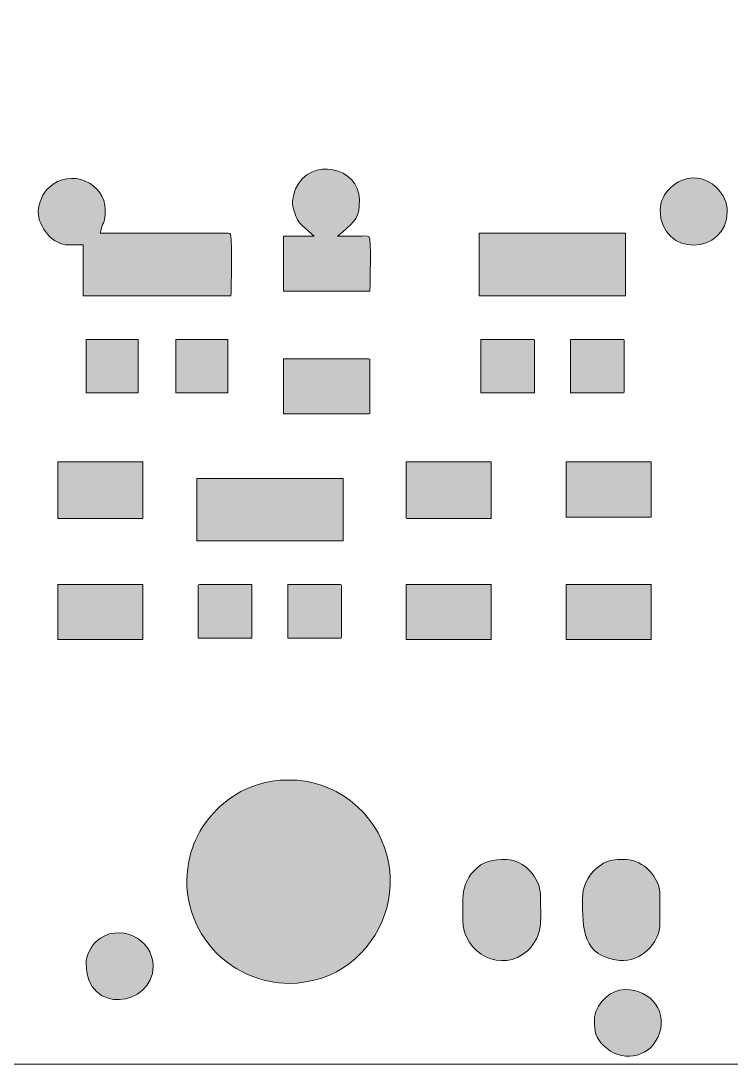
# Model space of a CAD drawing. Header units: centimetres. Extents: x 25 to 35.8, y -8.7 to 7.3.
# Drawn here: x 26.825 to 28.333, y -0.151 to 2.065 of the extents above; entities that cross this region are included whole.
import ezdxf

# ---------------------------------------------------------------- set-up
doc = ezdxf.new("R2010")
doc.units = ezdxf.units.CM
doc.header["$MEASUREMENT"] = 0
doc.layers.add('Layer 1', color=7, linetype='Continuous')

msp = doc.modelspace()

# ---------------------------------------------------------------- hatches: boundary and pattern name
at = {"layer": 'Layer 1', "true_color": 0x373435}
h = msp.add_hatch(color=250, dxfattribs=at)
edge = h.paths.add_edge_path()
edge.add_spline(control_points=[(27.38269, 1.60768), (27.38269, 1.60768), (27.38269, 1.4907), (27.38269, 1.4907), (27.38269, 1.4907), (27.56179, 1.4907), (27.56179, 1.4907), (27.56243, 1.4907), (27.56525, 1.49078), (27.56576, 1.49125), (27.56623, 1.49176), (27.56631, 1.49458), (27.56631, 1.49522), (27.56631, 1.50351), (27.56985, 1.60338), (27.56431, 1.6073), (27.56203, 1.60892), (27.54919, 1.60792), (27.54618, 1.60787), (27.53445, 1.60768), (27.52273, 1.60768), (27.511, 1.60768), (27.511, 1.60768), (27.49763, 1.60768), (27.49763, 1.60768), (27.49763, 1.60768), (27.50772, 1.61645), (27.50772, 1.61645), (27.53598, 1.64102), (27.54409, 1.64616), (27.54409, 1.6857), (27.54409, 1.75417), (27.43932, 1.77849), (27.40856, 1.70821), (27.40578, 1.70186), (27.40174, 1.68621), (27.40174, 1.67935), (27.40174, 1.67108), (27.40854, 1.64982), (27.41262, 1.64252), (27.41625, 1.63604), (27.41789, 1.63477), (27.42298, 1.62977), (27.42298, 1.62977), (27.44808, 1.60768), (27.44808, 1.60768), (27.44808, 1.60768), (27.38269, 1.60768), (27.38269, 1.60768)], knot_values=[0, 0, 0, 0, 0.0625, 0.0625, 0.0625, 0.125, 0.125, 0.125, 0.1875, 0.1875, 0.1875, 0.25, 0.25, 0.25, 0.3125, 0.3125, 0.3125, 0.375, 0.375, 0.375, 0.4375, 0.4375, 0.4375, 0.5, 0.5, 0.5, 0.5625, 0.5625, 0.5625, 0.625, 0.625, 0.625, 0.6875, 0.6875, 0.6875, 0.75, 0.75, 0.75, 0.8125, 0.8125, 0.8125, 0.875, 0.875, 0.875, 0.9375, 0.9375, 0.9375, 1, 1, 1, 1], degree=3, periodic=1)
h = msp.add_hatch(color=250, dxfattribs=at)
edge = h.paths.add_edge_path()
edge.add_spline(control_points=[(26.95737, 1.48118), (26.95737, 1.48118), (27.27121, 1.48118), (27.27121, 1.48118), (27.27184, 1.50659), (27.27517, 1.60871), (27.26903, 1.61315), (27.26628, 1.61514), (27.25442, 1.61427), (27.25092, 1.61422), (27.25092, 1.61422), (26.99368, 1.61403), (26.99368, 1.61403), (26.99368, 1.61403), (26.99511, 1.62017), (26.99511, 1.62017), (27.00034, 1.64256), (27.00451, 1.63448), (27.00451, 1.66348), (27.00451, 1.72101), (26.93054, 1.75351), (26.88506, 1.71147), (26.87224, 1.69961), (26.86215, 1.67779), (26.86215, 1.6603), (26.86215, 1.62692), (26.89201, 1.58911), (26.92698, 1.58911), (26.92698, 1.58911), (26.95737, 1.58911), (26.95737, 1.58911), (26.95737, 1.58911), (26.95737, 1.48118), (26.95737, 1.48118)], knot_values=[0, 0, 0, 0, 0.0909091, 0.0909091, 0.0909091, 0.1818182, 0.1818182, 0.1818182, 0.2727273, 0.2727273, 0.2727273, 0.3636364, 0.3636364, 0.3636364, 0.4545455, 0.4545455, 0.4545455, 0.5454545, 0.5454545, 0.5454545, 0.6363636, 0.6363636, 0.6363636, 0.7272727, 0.7272727, 0.7272727, 0.8181818, 0.8181818, 0.8181818, 0.9090909, 0.9090909, 0.9090909, 1, 1, 1, 1], degree=3, periodic=1)
h = msp.add_hatch(color=250, dxfattribs=at)
edge = h.paths.add_edge_path()
edge.add_spline(control_points=[(28.18255, 1.66348), (28.18255, 1.56137), (28.3249, 1.56806), (28.3249, 1.6603), (28.3249, 1.69748), (28.29089, 1.73149), (28.25373, 1.73149), (28.21826, 1.73149), (28.18255, 1.69975), (28.18255, 1.66348)], knot_values=[0, 0, 0, 0, 0.3333333, 0.3333333, 0.3333333, 0.6666667, 0.6666667, 0.6666667, 1, 1, 1, 1], degree=3, periodic=1)
h = msp.add_hatch(color=250, dxfattribs=at)
edge = h.paths.add_edge_path()
edge.add_spline(control_points=[(27.79849, 1.48118), (27.79849, 1.48118), (28.10907, 1.48118), (28.10907, 1.48118), (28.10907, 1.48118), (28.10907, 1.61403), (28.10907, 1.61403), (28.10907, 1.61403), (27.79849, 1.61403), (27.79849, 1.61403), (27.79849, 1.61403), (27.79849, 1.48118), (27.79849, 1.48118)], knot_values=[0, 0, 0, 0, 0.25, 0.25, 0.25, 0.5, 0.5, 0.5, 0.75, 0.75, 0.75, 1, 1, 1, 1], degree=3, periodic=1)
h = msp.add_hatch(color=250, dxfattribs=at)
edge = h.paths.add_edge_path()
edge.add_spline(control_points=[(26.96372, 1.27483), (26.96372, 1.27483), (27.07433, 1.27483), (27.07433, 1.27483), (27.07433, 1.27483), (27.07433, 1.38864), (27.07433, 1.38864), (27.07433, 1.38864), (26.96372, 1.38864), (26.96372, 1.38864), (26.96372, 1.38864), (26.96372, 1.27483), (26.96372, 1.27483)], knot_values=[0, 0, 0, 0, 0.25, 0.25, 0.25, 0.5, 0.5, 0.5, 0.75, 0.75, 0.75, 1, 1, 1, 1], degree=3, periodic=1)
h = msp.add_hatch(color=250, dxfattribs=at)
edge = h.paths.add_edge_path()
edge.add_spline(control_points=[(27.15416, 1.27483), (27.15416, 1.27483), (27.26478, 1.27483), (27.26478, 1.27483), (27.26478, 1.27483), (27.26478, 1.38864), (27.26478, 1.38864), (27.26478, 1.38864), (27.15416, 1.38864), (27.15416, 1.38864), (27.15416, 1.38864), (27.15416, 1.27483), (27.15416, 1.27483)], knot_values=[0, 0, 0, 0, 0.25, 0.25, 0.25, 0.5, 0.5, 0.5, 0.75, 0.75, 0.75, 1, 1, 1, 1], degree=3, periodic=1)
h = msp.add_hatch(color=250, dxfattribs=at)
edge = h.paths.add_edge_path()
edge.add_spline(control_points=[(27.80167, 1.27483), (27.80167, 1.27483), (27.91545, 1.27483), (27.91545, 1.27483), (27.91545, 1.27483), (27.91545, 1.38411), (27.91545, 1.38411), (27.91545, 1.38476), (27.91538, 1.38757), (27.9149, 1.38809), (27.91438, 1.38857), (27.91158, 1.38864), (27.91093, 1.38864), (27.91093, 1.38864), (27.80167, 1.38864), (27.80167, 1.38864), (27.80167, 1.38864), (27.80167, 1.27483), (27.80167, 1.27483)], knot_values=[0, 0, 0, 0, 0.1666667, 0.1666667, 0.1666667, 0.3333333, 0.3333333, 0.3333333, 0.5, 0.5, 0.5, 0.6666667, 0.6666667, 0.6666667, 0.8333333, 0.8333333, 0.8333333, 1, 1, 1, 1], degree=3, periodic=1)
h = msp.add_hatch(color=250, dxfattribs=at)
edge = h.paths.add_edge_path()
edge.add_spline(control_points=[(27.99211, 1.27483), (27.99211, 1.27483), (28.10137, 1.27483), (28.10137, 1.27483), (28.10201, 1.27483), (28.10484, 1.27491), (28.10535, 1.27539), (28.10582, 1.27589), (28.1059, 1.27871), (28.1059, 1.27935), (28.1059, 1.27935), (28.1059, 1.38411), (28.1059, 1.38411), (28.1059, 1.38475), (28.10582, 1.38758), (28.10534, 1.38808), (28.10484, 1.38856), (28.10201, 1.38864), (28.10137, 1.38864), (28.10137, 1.38864), (27.99211, 1.38864), (27.99211, 1.38864), (27.99211, 1.38864), (27.99211, 1.27483), (27.99211, 1.27483)], knot_values=[0, 0, 0, 0, 0.125, 0.125, 0.125, 0.25, 0.25, 0.25, 0.375, 0.375, 0.375, 0.5, 0.5, 0.5, 0.625, 0.625, 0.625, 0.75, 0.75, 0.75, 0.875, 0.875, 0.875, 1, 1, 1, 1], degree=3, periodic=1)
h = msp.add_hatch(color=250, dxfattribs=at)
edge = h.paths.add_edge_path()
edge.add_spline(control_points=[(27.38269, 1.23038), (27.38269, 1.23038), (27.56179, 1.23038), (27.56179, 1.23038), (27.56243, 1.23038), (27.56525, 1.23046), (27.56575, 1.23093), (27.56623, 1.23144), (27.56631, 1.23427), (27.56631, 1.23491), (27.56631, 1.23491), (27.56631, 1.34284), (27.56631, 1.34284), (27.56631, 1.34348), (27.56623, 1.34631), (27.56575, 1.34682), (27.56525, 1.34729), (27.56243, 1.34737), (27.56179, 1.34737), (27.56179, 1.34737), (27.38269, 1.34737), (27.38269, 1.34737), (27.38269, 1.34737), (27.38269, 1.23038), (27.38269, 1.23038)], knot_values=[0, 0, 0, 0, 0.125, 0.125, 0.125, 0.25, 0.25, 0.25, 0.375, 0.375, 0.375, 0.5, 0.5, 0.5, 0.625, 0.625, 0.625, 0.75, 0.75, 0.75, 0.875, 0.875, 0.875, 1, 1, 1, 1], degree=3, periodic=1)
h = msp.add_hatch(color=250, dxfattribs=at)
edge = h.paths.add_edge_path()
edge.add_spline(control_points=[(26.90341, 1.00816), (26.90341, 1.00816), (27.08386, 1.00816), (27.08386, 1.00816), (27.08386, 1.00816), (27.08386, 1.12832), (27.08386, 1.12832), (27.08386, 1.12832), (26.90341, 1.12832), (26.90341, 1.12832), (26.90341, 1.12832), (26.90341, 1.00816), (26.90341, 1.00816)], knot_values=[0, 0, 0, 0, 0.25, 0.25, 0.25, 0.5, 0.5, 0.5, 0.75, 0.75, 0.75, 1, 1, 1, 1], degree=3, periodic=1)
h = msp.add_hatch(color=250, dxfattribs=at)
edge = h.paths.add_edge_path()
edge.add_spline(control_points=[(27.82341, 1.00816), (27.82341, 1.00816), (27.82341, 1.12832), (27.82341, 1.12832), (27.82341, 1.12832), (27.64296, 1.12832), (27.64296, 1.12832), (27.64296, 1.12832), (27.64296, 1.01268), (27.64296, 1.01268), (27.64296, 1.01204), (27.64304, 1.00922), (27.64351, 1.00872), (27.64402, 1.00824), (27.64685, 1.00816), (27.64749, 1.00816), (27.64749, 1.00816), (27.82341, 1.00816), (27.82341, 1.00816)], knot_values=[0, 0, 0, 0, 0.1666667, 0.1666667, 0.1666667, 0.3333333, 0.3333333, 0.3333333, 0.5, 0.5, 0.5, 0.6666667, 0.6666667, 0.6666667, 0.8333333, 0.8333333, 0.8333333, 1, 1, 1, 1], degree=3, periodic=1)
h = msp.add_hatch(color=250, dxfattribs=at)
edge = h.paths.add_edge_path()
edge.add_spline(control_points=[(27.98259, 1.01133), (27.98259, 1.01133), (28.16303, 1.01133), (28.16303, 1.01133), (28.16303, 1.01133), (28.16303, 1.12832), (28.16303, 1.12832), (28.16303, 1.12832), (27.98259, 1.12832), (27.98259, 1.12832), (27.98259, 1.12832), (27.98259, 1.01133), (27.98259, 1.01133)], knot_values=[0, 0, 0, 0, 0.25, 0.25, 0.25, 0.5, 0.5, 0.5, 0.75, 0.75, 0.75, 1, 1, 1, 1], degree=3, periodic=1)
h = msp.add_hatch(color=250, dxfattribs=at)
edge = h.paths.add_edge_path()
edge.add_spline(control_points=[(27.1986, 0.96054), (27.1986, 0.96054), (27.50918, 0.96054), (27.50918, 0.96054), (27.50918, 0.96054), (27.50918, 1.0934), (27.50918, 1.0934), (27.50918, 1.0934), (27.1986, 1.0934), (27.1986, 1.0934), (27.1986, 1.0934), (27.1986, 0.96054), (27.1986, 0.96054)], knot_values=[0, 0, 0, 0, 0.25, 0.25, 0.25, 0.5, 0.5, 0.5, 0.75, 0.75, 0.75, 1, 1, 1, 1], degree=3, periodic=1)
h = msp.add_hatch(color=250, dxfattribs=at)
edge = h.paths.add_edge_path()
edge.add_spline(control_points=[(26.90341, 0.75102), (26.90341, 0.75102), (27.08386, 0.75102), (27.08386, 0.75102), (27.08386, 0.75102), (27.08386, 0.868), (27.08386, 0.868), (27.08386, 0.868), (26.90341, 0.868), (26.90341, 0.868), (26.90341, 0.868), (26.90341, 0.75102), (26.90341, 0.75102)], knot_values=[0, 0, 0, 0, 0.25, 0.25, 0.25, 0.5, 0.5, 0.5, 0.75, 0.75, 0.75, 1, 1, 1, 1], degree=3, periodic=1)
h = msp.add_hatch(color=250, dxfattribs=at)
edge = h.paths.add_edge_path()
edge.add_spline(control_points=[(27.20177, 0.75419), (27.20177, 0.75419), (27.31556, 0.75419), (27.31556, 0.75419), (27.31556, 0.75419), (27.31556, 0.868), (27.31556, 0.868), (27.31556, 0.868), (27.2063, 0.868), (27.2063, 0.868), (27.20566, 0.868), (27.20283, 0.86792), (27.20232, 0.86744), (27.20185, 0.86694), (27.20177, 0.86412), (27.20177, 0.86348), (27.20177, 0.86348), (27.20177, 0.75419), (27.20177, 0.75419)], knot_values=[0, 0, 0, 0, 0.1666667, 0.1666667, 0.1666667, 0.3333333, 0.3333333, 0.3333333, 0.5, 0.5, 0.5, 0.6666667, 0.6666667, 0.6666667, 0.8333333, 0.8333333, 0.8333333, 1, 1, 1, 1], degree=3, periodic=1)
h = msp.add_hatch(color=250, dxfattribs=at)
edge = h.paths.add_edge_path()
edge.add_spline(control_points=[(27.39222, 0.75419), (27.39222, 0.75419), (27.50148, 0.75419), (27.50148, 0.75419), (27.50212, 0.75419), (27.50494, 0.75427), (27.50545, 0.75474), (27.50592, 0.75525), (27.506, 0.75807), (27.506, 0.75871), (27.506, 0.75871), (27.506, 0.86348), (27.506, 0.86348), (27.506, 0.86412), (27.50592, 0.86694), (27.50545, 0.86745), (27.50494, 0.86792), (27.50212, 0.868), (27.50148, 0.868), (27.50148, 0.868), (27.39222, 0.868), (27.39222, 0.868), (27.39222, 0.868), (27.39222, 0.75419), (27.39222, 0.75419)], knot_values=[0, 0, 0, 0, 0.125, 0.125, 0.125, 0.25, 0.25, 0.25, 0.375, 0.375, 0.375, 0.5, 0.5, 0.5, 0.625, 0.625, 0.625, 0.75, 0.75, 0.75, 0.875, 0.875, 0.875, 1, 1, 1, 1], degree=3, periodic=1)
h = msp.add_hatch(color=250, dxfattribs=at)
edge = h.paths.add_edge_path()
edge.add_spline(control_points=[(27.64296, 0.75102), (27.64296, 0.75102), (27.82341, 0.75102), (27.82341, 0.75102), (27.82341, 0.75102), (27.82341, 0.868), (27.82341, 0.868), (27.82341, 0.868), (27.64296, 0.868), (27.64296, 0.868), (27.64296, 0.868), (27.64296, 0.75102), (27.64296, 0.75102)], knot_values=[0, 0, 0, 0, 0.25, 0.25, 0.25, 0.5, 0.5, 0.5, 0.75, 0.75, 0.75, 1, 1, 1, 1], degree=3, periodic=1)
h = msp.add_hatch(color=250, dxfattribs=at)
edge = h.paths.add_edge_path()
edge.add_spline(control_points=[(27.98259, 0.75102), (27.98259, 0.75102), (28.16303, 0.75102), (28.16303, 0.75102), (28.16303, 0.75102), (28.16303, 0.868), (28.16303, 0.868), (28.16303, 0.868), (27.98259, 0.868), (27.98259, 0.868), (27.98259, 0.868), (27.98259, 0.75102), (27.98259, 0.75102)], knot_values=[0, 0, 0, 0, 0.25, 0.25, 0.25, 0.5, 0.5, 0.5, 0.75, 0.75, 0.75, 1, 1, 1, 1], degree=3, periodic=1)
h = msp.add_hatch(color=250, dxfattribs=at)
edge = h.paths.add_edge_path()
edge.add_spline(control_points=[(27.39356, 0.02086), (27.59677, 0.02086), (27.68974, 0.27914), (27.52426, 0.40923), (27.45045, 0.46726), (27.33668, 0.46726), (27.26287, 0.40923), (27.22124, 0.3765), (27.19178, 0.33171), (27.18169, 0.27935), (27.16768, 0.20667), (27.19027, 0.13585), (27.24234, 0.08364), (27.28117, 0.04471), (27.33862, 0.02086), (27.39356, 0.02086)], knot_values=[0, 0, 0, 0, 0.2, 0.2, 0.2, 0.4, 0.4, 0.4, 0.6, 0.6, 0.6, 0.8, 0.8, 0.8, 1, 1, 1, 1], degree=3, periodic=1)
h = msp.add_hatch(color=250, dxfattribs=at)
edge = h.paths.add_edge_path()
edge.add_spline(control_points=[(27.76358, 0.19998), (27.76358, 0.19998), (27.76358, 0.15554), (27.76358, 0.15554), (27.76358, 0.08209), (27.84853, 0.04179), (27.90051, 0.09003), (27.93712, 0.12402), (27.92815, 0.16431), (27.92815, 0.20951), (27.92815, 0.24434), (27.89249, 0.28387), (27.85697, 0.28387), (27.82686, 0.28387), (27.80752, 0.28199), (27.78588, 0.25866), (27.77157, 0.24324), (27.76358, 0.22089), (27.76358, 0.19998)], knot_values=[0, 0, 0, 0, 0.1666667, 0.1666667, 0.1666667, 0.3333333, 0.3333333, 0.3333333, 0.5, 0.5, 0.5, 0.6666667, 0.6666667, 0.6666667, 0.8333333, 0.8333333, 0.8333333, 1, 1, 1, 1], degree=3, periodic=1)
h = msp.add_hatch(color=250, dxfattribs=at)
edge = h.paths.add_edge_path()
edge.add_spline(control_points=[(28.0175, 0.19998), (28.0175, 0.13742), (28.01737, 0.07762), (28.09678, 0.06963), (28.14032, 0.06526), (28.18207, 0.10572), (28.18207, 0.14919), (28.18207, 0.14919), (28.18207, 0.20951), (28.18207, 0.20951), (28.18207, 0.24434), (28.14642, 0.28387), (28.1109, 0.28387), (28.09113, 0.28387), (28.08011, 0.28547), (28.0623, 0.27583), (28.0623, 0.27583), (28.04621, 0.26412), (28.04621, 0.26412), (28.02706, 0.24692), (28.0175, 0.22591), (28.0175, 0.19998)], knot_values=[0, 0, 0, 0, 0.1428571, 0.1428571, 0.1428571, 0.2857143, 0.2857143, 0.2857143, 0.4285714, 0.4285714, 0.4285714, 0.5714286, 0.5714286, 0.5714286, 0.7142857, 0.7142857, 0.7142857, 0.8571429, 0.8571429, 0.8571429, 1, 1, 1, 1], degree=3, periodic=1)
h = msp.add_hatch(color=250, dxfattribs=at)
edge = h.paths.add_edge_path()
edge.add_spline(control_points=[(26.96372, 0.06348), (26.96372, -0.04812), (27.10607, -0.02861), (27.10607, 0.05713), (27.10607, 0.11625), (27.032, 0.15219), (26.98513, 0.10973), (26.97422, 0.09986), (26.96372, 0.07841), (26.96372, 0.06348)], knot_values=[0, 0, 0, 0, 0.3333333, 0.3333333, 0.3333333, 0.6666667, 0.6666667, 0.6666667, 1, 1, 1, 1], degree=3, periodic=1)
h = msp.add_hatch(color=250, dxfattribs=at)
edge = h.paths.add_edge_path()
edge.add_spline(control_points=[(28.10772, 0.00768), (28.07556, 0.00768), (28.04289, -0.02501), (28.04289, -0.05716), (28.04289, -0.08236), (28.0448, -0.09373), (28.06274, -0.11166), (28.09844, -0.14733), (28.1558, -0.13983), (28.17719, -0.09413), (28.20179, -0.04157), (28.16413, 0.00768), (28.10772, 0.00768)], knot_values=[0, 0, 0, 0, 0.25, 0.25, 0.25, 0.5, 0.5, 0.5, 0.75, 0.75, 0.75, 1, 1, 1, 1], degree=3, periodic=1)

# ---------------------------------------------------------------- linework, layer by layer
at = {"layer": 'Layer 1', "color": 250, "lineweight": 9}
for points, knots in [([(24.98677, 7.2733), (24.98677, 7.2733), (24.98677, -0.1507), (24.98677, -0.1507), (24.98677, -0.1507), (29.82471, -0.1507), (29.82471, -0.1507), (29.82471, -0.1507), (29.82471, 7.2733), (29.82471, 7.2733), (29.82471, 7.2733), (24.98677, 7.2733), (24.98677, 7.2733)], [0, 0, 0, 0, 0.25, 0.25, 0.25, 0.5, 0.5, 0.5, 0.75, 0.75, 0.75, 1, 1, 1, 1]), ([(27.38269, 1.60768), (27.38269, 1.60768), (27.38269, 1.4907), (27.38269, 1.4907), (27.38269, 1.4907), (27.56179, 1.4907), (27.56179, 1.4907), (27.56243, 1.4907), (27.56525, 1.49078), (27.56576, 1.49125), (27.56623, 1.49176), (27.56631, 1.49458), (27.56631, 1.49522), (27.56631, 1.50351), (27.56985, 1.60338), (27.56431, 1.6073), (27.56203, 1.60892), (27.54919, 1.60792), (27.54618, 1.60787), (27.53445, 1.60768), (27.52273, 1.60768), (27.511, 1.60768), (27.511, 1.60768), (27.49763, 1.60768), (27.49763, 1.60768), (27.49763, 1.60768), (27.50772, 1.61645), (27.50772, 1.61645), (27.53598, 1.64102), (27.54409, 1.64616), (27.54409, 1.6857), (27.54409, 1.75417), (27.43932, 1.77849), (27.40856, 1.70821), (27.40578, 1.70186), (27.40174, 1.68621), (27.40174, 1.67935), (27.40174, 1.67108), (27.40854, 1.64982), (27.41262, 1.64252), (27.41625, 1.63604), (27.41789, 1.63477), (27.42298, 1.62977), (27.42298, 1.62977), (27.44808, 1.60768), (27.44808, 1.60768), (27.44808, 1.60768), (27.38269, 1.60768), (27.38269, 1.60768)], [0, 0, 0, 0, 0.0625, 0.0625, 0.0625, 0.125, 0.125, 0.125, 0.1875, 0.1875, 0.1875, 0.25, 0.25, 0.25, 0.3125, 0.3125, 0.3125, 0.375, 0.375, 0.375, 0.4375, 0.4375, 0.4375, 0.5, 0.5, 0.5, 0.5625, 0.5625, 0.5625, 0.625, 0.625, 0.625, 0.6875, 0.6875, 0.6875, 0.75, 0.75, 0.75, 0.8125, 0.8125, 0.8125, 0.875, 0.875, 0.875, 0.9375, 0.9375, 0.9375, 1, 1, 1, 1]), ([(26.95737, 1.48118), (26.95737, 1.48118), (27.27121, 1.48118), (27.27121, 1.48118), (27.27184, 1.50659), (27.27517, 1.60871), (27.26903, 1.61315), (27.26628, 1.61514), (27.25442, 1.61427), (27.25092, 1.61422), (27.25092, 1.61422), (26.99368, 1.61403), (26.99368, 1.61403), (26.99368, 1.61403), (26.99511, 1.62017), (26.99511, 1.62017), (27.00034, 1.64256), (27.00451, 1.63448), (27.00451, 1.66348), (27.00451, 1.72101), (26.93054, 1.75351), (26.88506, 1.71147), (26.87224, 1.69961), (26.86215, 1.67779), (26.86215, 1.6603), (26.86215, 1.62692), (26.89201, 1.58911), (26.92698, 1.58911), (26.92698, 1.58911), (26.95737, 1.58911), (26.95737, 1.58911), (26.95737, 1.58911), (26.95737, 1.48118), (26.95737, 1.48118)], [0, 0, 0, 0, 0.0909091, 0.0909091, 0.0909091, 0.1818182, 0.1818182, 0.1818182, 0.2727273, 0.2727273, 0.2727273, 0.3636364, 0.3636364, 0.3636364, 0.4545455, 0.4545455, 0.4545455, 0.5454545, 0.5454545, 0.5454545, 0.6363636, 0.6363636, 0.6363636, 0.7272727, 0.7272727, 0.7272727, 0.8181818, 0.8181818, 0.8181818, 0.9090909, 0.9090909, 0.9090909, 1, 1, 1, 1]), ([(28.18255, 1.66348), (28.18255, 1.56137), (28.3249, 1.56806), (28.3249, 1.6603), (28.3249, 1.69748), (28.29089, 1.73149), (28.25373, 1.73149), (28.21826, 1.73149), (28.18255, 1.69975), (28.18255, 1.66348)], [0, 0, 0, 0, 0.3333333, 0.3333333, 0.3333333, 0.6666667, 0.6666667, 0.6666667, 1, 1, 1, 1]), ([(27.79849, 1.48118), (27.79849, 1.48118), (28.10907, 1.48118), (28.10907, 1.48118), (28.10907, 1.48118), (28.10907, 1.61403), (28.10907, 1.61403), (28.10907, 1.61403), (27.79849, 1.61403), (27.79849, 1.61403), (27.79849, 1.61403), (27.79849, 1.48118), (27.79849, 1.48118)], [0, 0, 0, 0, 0.25, 0.25, 0.25, 0.5, 0.5, 0.5, 0.75, 0.75, 0.75, 1, 1, 1, 1]), ([(26.96372, 1.27483), (26.96372, 1.27483), (27.07433, 1.27483), (27.07433, 1.27483), (27.07433, 1.27483), (27.07433, 1.38864), (27.07433, 1.38864), (27.07433, 1.38864), (26.96372, 1.38864), (26.96372, 1.38864), (26.96372, 1.38864), (26.96372, 1.27483), (26.96372, 1.27483)], [0, 0, 0, 0, 0.25, 0.25, 0.25, 0.5, 0.5, 0.5, 0.75, 0.75, 0.75, 1, 1, 1, 1]), ([(27.15416, 1.27483), (27.15416, 1.27483), (27.26478, 1.27483), (27.26478, 1.27483), (27.26478, 1.27483), (27.26478, 1.38864), (27.26478, 1.38864), (27.26478, 1.38864), (27.15416, 1.38864), (27.15416, 1.38864), (27.15416, 1.38864), (27.15416, 1.27483), (27.15416, 1.27483)], [0, 0, 0, 0, 0.25, 0.25, 0.25, 0.5, 0.5, 0.5, 0.75, 0.75, 0.75, 1, 1, 1, 1]), ([(27.80167, 1.27483), (27.80167, 1.27483), (27.91545, 1.27483), (27.91545, 1.27483), (27.91545, 1.27483), (27.91545, 1.38411), (27.91545, 1.38411), (27.91545, 1.38476), (27.91538, 1.38757), (27.9149, 1.38809), (27.91438, 1.38857), (27.91158, 1.38864), (27.91093, 1.38864), (27.91093, 1.38864), (27.80167, 1.38864), (27.80167, 1.38864), (27.80167, 1.38864), (27.80167, 1.27483), (27.80167, 1.27483)], [0, 0, 0, 0, 0.1666667, 0.1666667, 0.1666667, 0.3333333, 0.3333333, 0.3333333, 0.5, 0.5, 0.5, 0.6666667, 0.6666667, 0.6666667, 0.8333333, 0.8333333, 0.8333333, 1, 1, 1, 1]), ([(27.99211, 1.27483), (27.99211, 1.27483), (28.10137, 1.27483), (28.10137, 1.27483), (28.10201, 1.27483), (28.10484, 1.27491), (28.10535, 1.27539), (28.10582, 1.27589), (28.1059, 1.27871), (28.1059, 1.27935), (28.1059, 1.27935), (28.1059, 1.38411), (28.1059, 1.38411), (28.1059, 1.38475), (28.10582, 1.38758), (28.10534, 1.38808), (28.10484, 1.38856), (28.10201, 1.38864), (28.10137, 1.38864), (28.10137, 1.38864), (27.99211, 1.38864), (27.99211, 1.38864), (27.99211, 1.38864), (27.99211, 1.27483), (27.99211, 1.27483)], [0, 0, 0, 0, 0.125, 0.125, 0.125, 0.25, 0.25, 0.25, 0.375, 0.375, 0.375, 0.5, 0.5, 0.5, 0.625, 0.625, 0.625, 0.75, 0.75, 0.75, 0.875, 0.875, 0.875, 1, 1, 1, 1]), ([(27.38269, 1.23038), (27.38269, 1.23038), (27.56179, 1.23038), (27.56179, 1.23038), (27.56243, 1.23038), (27.56525, 1.23046), (27.56575, 1.23093), (27.56623, 1.23144), (27.56631, 1.23427), (27.56631, 1.23491), (27.56631, 1.23491), (27.56631, 1.34284), (27.56631, 1.34284), (27.56631, 1.34348), (27.56623, 1.34631), (27.56575, 1.34682), (27.56525, 1.34729), (27.56243, 1.34737), (27.56179, 1.34737), (27.56179, 1.34737), (27.38269, 1.34737), (27.38269, 1.34737), (27.38269, 1.34737), (27.38269, 1.23038), (27.38269, 1.23038)], [0, 0, 0, 0, 0.125, 0.125, 0.125, 0.25, 0.25, 0.25, 0.375, 0.375, 0.375, 0.5, 0.5, 0.5, 0.625, 0.625, 0.625, 0.75, 0.75, 0.75, 0.875, 0.875, 0.875, 1, 1, 1, 1]), ([(26.90341, 1.00816), (26.90341, 1.00816), (27.08386, 1.00816), (27.08386, 1.00816), (27.08386, 1.00816), (27.08386, 1.12832), (27.08386, 1.12832), (27.08386, 1.12832), (26.90341, 1.12832), (26.90341, 1.12832), (26.90341, 1.12832), (26.90341, 1.00816), (26.90341, 1.00816)], [0, 0, 0, 0, 0.25, 0.25, 0.25, 0.5, 0.5, 0.5, 0.75, 0.75, 0.75, 1, 1, 1, 1]), ([(27.82341, 1.00816), (27.82341, 1.00816), (27.82341, 1.12832), (27.82341, 1.12832), (27.82341, 1.12832), (27.64296, 1.12832), (27.64296, 1.12832), (27.64296, 1.12832), (27.64296, 1.01268), (27.64296, 1.01268), (27.64296, 1.01204), (27.64304, 1.00922), (27.64351, 1.00872), (27.64402, 1.00824), (27.64685, 1.00816), (27.64749, 1.00816), (27.64749, 1.00816), (27.82341, 1.00816), (27.82341, 1.00816)], [0, 0, 0, 0, 0.1666667, 0.1666667, 0.1666667, 0.3333333, 0.3333333, 0.3333333, 0.5, 0.5, 0.5, 0.6666667, 0.6666667, 0.6666667, 0.8333333, 0.8333333, 0.8333333, 1, 1, 1, 1]), ([(27.98259, 1.01133), (27.98259, 1.01133), (28.16303, 1.01133), (28.16303, 1.01133), (28.16303, 1.01133), (28.16303, 1.12832), (28.16303, 1.12832), (28.16303, 1.12832), (27.98259, 1.12832), (27.98259, 1.12832), (27.98259, 1.12832), (27.98259, 1.01133), (27.98259, 1.01133)], [0, 0, 0, 0, 0.25, 0.25, 0.25, 0.5, 0.5, 0.5, 0.75, 0.75, 0.75, 1, 1, 1, 1]), ([(27.1986, 0.96054), (27.1986, 0.96054), (27.50918, 0.96054), (27.50918, 0.96054), (27.50918, 0.96054), (27.50918, 1.0934), (27.50918, 1.0934), (27.50918, 1.0934), (27.1986, 1.0934), (27.1986, 1.0934), (27.1986, 1.0934), (27.1986, 0.96054), (27.1986, 0.96054)], [0, 0, 0, 0, 0.25, 0.25, 0.25, 0.5, 0.5, 0.5, 0.75, 0.75, 0.75, 1, 1, 1, 1]), ([(26.90341, 0.75102), (26.90341, 0.75102), (27.08386, 0.75102), (27.08386, 0.75102), (27.08386, 0.75102), (27.08386, 0.868), (27.08386, 0.868), (27.08386, 0.868), (26.90341, 0.868), (26.90341, 0.868), (26.90341, 0.868), (26.90341, 0.75102), (26.90341, 0.75102)], [0, 0, 0, 0, 0.25, 0.25, 0.25, 0.5, 0.5, 0.5, 0.75, 0.75, 0.75, 1, 1, 1, 1]), ([(27.20177, 0.75419), (27.20177, 0.75419), (27.31556, 0.75419), (27.31556, 0.75419), (27.31556, 0.75419), (27.31556, 0.868), (27.31556, 0.868), (27.31556, 0.868), (27.2063, 0.868), (27.2063, 0.868), (27.20566, 0.868), (27.20283, 0.86792), (27.20232, 0.86744), (27.20185, 0.86694), (27.20177, 0.86412), (27.20177, 0.86348), (27.20177, 0.86348), (27.20177, 0.75419), (27.20177, 0.75419)], [0, 0, 0, 0, 0.1666667, 0.1666667, 0.1666667, 0.3333333, 0.3333333, 0.3333333, 0.5, 0.5, 0.5, 0.6666667, 0.6666667, 0.6666667, 0.8333333, 0.8333333, 0.8333333, 1, 1, 1, 1]), ([(27.39222, 0.75419), (27.39222, 0.75419), (27.50148, 0.75419), (27.50148, 0.75419), (27.50212, 0.75419), (27.50494, 0.75427), (27.50545, 0.75474), (27.50592, 0.75525), (27.506, 0.75807), (27.506, 0.75871), (27.506, 0.75871), (27.506, 0.86348), (27.506, 0.86348), (27.506, 0.86412), (27.50592, 0.86694), (27.50545, 0.86745), (27.50494, 0.86792), (27.50212, 0.868), (27.50148, 0.868), (27.50148, 0.868), (27.39222, 0.868), (27.39222, 0.868), (27.39222, 0.868), (27.39222, 0.75419), (27.39222, 0.75419)], [0, 0, 0, 0, 0.125, 0.125, 0.125, 0.25, 0.25, 0.25, 0.375, 0.375, 0.375, 0.5, 0.5, 0.5, 0.625, 0.625, 0.625, 0.75, 0.75, 0.75, 0.875, 0.875, 0.875, 1, 1, 1, 1]), ([(27.64296, 0.75102), (27.64296, 0.75102), (27.82341, 0.75102), (27.82341, 0.75102), (27.82341, 0.75102), (27.82341, 0.868), (27.82341, 0.868), (27.82341, 0.868), (27.64296, 0.868), (27.64296, 0.868), (27.64296, 0.868), (27.64296, 0.75102), (27.64296, 0.75102)], [0, 0, 0, 0, 0.25, 0.25, 0.25, 0.5, 0.5, 0.5, 0.75, 0.75, 0.75, 1, 1, 1, 1]), ([(27.98259, 0.75102), (27.98259, 0.75102), (28.16303, 0.75102), (28.16303, 0.75102), (28.16303, 0.75102), (28.16303, 0.868), (28.16303, 0.868), (28.16303, 0.868), (27.98259, 0.868), (27.98259, 0.868), (27.98259, 0.868), (27.98259, 0.75102), (27.98259, 0.75102)], [0, 0, 0, 0, 0.25, 0.25, 0.25, 0.5, 0.5, 0.5, 0.75, 0.75, 0.75, 1, 1, 1, 1]), ([(27.39356, 0.02086), (27.59677, 0.02086), (27.68974, 0.27914), (27.52426, 0.40923), (27.45045, 0.46726), (27.33668, 0.46726), (27.26287, 0.40923), (27.22124, 0.3765), (27.19178, 0.33171), (27.18169, 0.27935), (27.16768, 0.20667), (27.19027, 0.13585), (27.24234, 0.08364), (27.28117, 0.04471), (27.33862, 0.02086), (27.39356, 0.02086)], [0, 0, 0, 0, 0.2, 0.2, 0.2, 0.4, 0.4, 0.4, 0.6, 0.6, 0.6, 0.8, 0.8, 0.8, 1, 1, 1, 1]), ([(27.76358, 0.19998), (27.76358, 0.19998), (27.76358, 0.15554), (27.76358, 0.15554), (27.76358, 0.08209), (27.84853, 0.04179), (27.90051, 0.09003), (27.93712, 0.12402), (27.92815, 0.16431), (27.92815, 0.20951), (27.92815, 0.24434), (27.89249, 0.28387), (27.85697, 0.28387), (27.82686, 0.28387), (27.80752, 0.28199), (27.78588, 0.25866), (27.77157, 0.24324), (27.76358, 0.22089), (27.76358, 0.19998)], [0, 0, 0, 0, 0.1666667, 0.1666667, 0.1666667, 0.3333333, 0.3333333, 0.3333333, 0.5, 0.5, 0.5, 0.6666667, 0.6666667, 0.6666667, 0.8333333, 0.8333333, 0.8333333, 1, 1, 1, 1]), ([(28.0175, 0.19998), (28.0175, 0.13742), (28.01737, 0.07762), (28.09678, 0.06963), (28.14032, 0.06526), (28.18207, 0.10572), (28.18207, 0.14919), (28.18207, 0.14919), (28.18207, 0.20951), (28.18207, 0.20951), (28.18207, 0.24434), (28.14642, 0.28387), (28.1109, 0.28387), (28.09113, 0.28387), (28.08011, 0.28547), (28.0623, 0.27583), (28.0623, 0.27583), (28.04621, 0.26412), (28.04621, 0.26412), (28.02706, 0.24692), (28.0175, 0.22591), (28.0175, 0.19998)], [0, 0, 0, 0, 0.1428571, 0.1428571, 0.1428571, 0.2857143, 0.2857143, 0.2857143, 0.4285714, 0.4285714, 0.4285714, 0.5714286, 0.5714286, 0.5714286, 0.7142857, 0.7142857, 0.7142857, 0.8571429, 0.8571429, 0.8571429, 1, 1, 1, 1]), ([(26.96372, 0.06348), (26.96372, -0.04812), (27.10607, -0.02861), (27.10607, 0.05713), (27.10607, 0.11625), (27.032, 0.15219), (26.98513, 0.10973), (26.97422, 0.09986), (26.96372, 0.07841), (26.96372, 0.06348)], [0, 0, 0, 0, 0.3333333, 0.3333333, 0.3333333, 0.6666667, 0.6666667, 0.6666667, 1, 1, 1, 1]), ([(28.10772, 0.00768), (28.07556, 0.00768), (28.04289, -0.02501), (28.04289, -0.05716), (28.04289, -0.08236), (28.0448, -0.09373), (28.06274, -0.11166), (28.09844, -0.14733), (28.1558, -0.13983), (28.17719, -0.09413), (28.20179, -0.04157), (28.16413, 0.00768), (28.10772, 0.00768)], [0, 0, 0, 0, 0.25, 0.25, 0.25, 0.5, 0.5, 0.5, 0.75, 0.75, 0.75, 1, 1, 1, 1])]:
    msp.add_open_spline(points, degree=3, knots=knots, dxfattribs=at)

doc.saveas('drawing.dxf')
